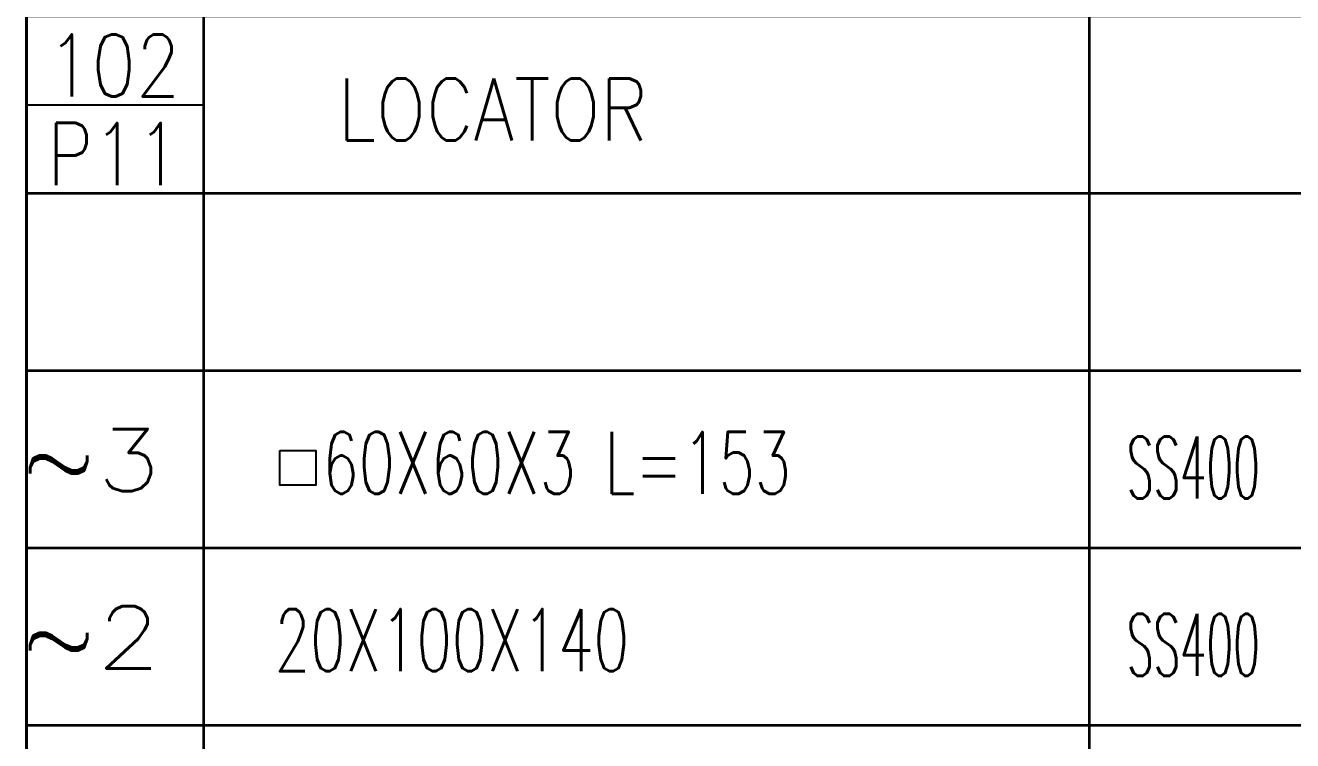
# Model space of a CAD drawing. Header units: millimetres. Extents: x 1333 to 104182, y -62616 to -5704.
# Drawn here: x 51254 to 51325.5, y -62423.1 to -62382.8 of the extents above; entities that cross this region are included whole.
import ezdxf
from ezdxf.enums import TextEntityAlignment as Align

# ---------------------------------------------------------------- set-up
doc = ezdxf.new("R2010")
doc.units = ezdxf.units.MM
doc.header["$LTSCALE"] = 0.5
doc.layers.add('08', color=1, linetype='Continuous')
doc.layers.add('SHM_LABEL', color=40, linetype='Continuous')
doc.styles.get("Standard").update_dxf_attribs({"font": 'simplex.shx'})

# ---------------------------------------------------------------- blocks, each defined once
blk = doc.blocks.new('D')
at = {"color": 7, "lineweight": 35, "ltscale": 0.25}
for p, q in [((54076.08, -14049.04), (54076.08, -14069.04)), ((54096.08, -14049.04), (54096.08, -14069.04)), ((54196.08, -14049.04), (54196.08, -14069.04))]:
    blk.add_line(p, q, dxfattribs=at)
at = {"color": 7, "lineweight": 35}
for p, q in [((54356.08, -14049.04), (54076.08, -14049.04)), ((54356.08, -14069.04), (54076.08, -14069.04))]:
    blk.add_line(p, q, dxfattribs=at)
blk = doc.blocks.new('arwear')
at = {"layer": '08', "color": 3, "xscale": 0.5, "yscale": 0.5, "zscale": 0.5}
for p in [(26347.04, -5542.506), (26347.04, -5552.506), (26347.04, -5562.506), (26347.04, -5572.506), (26347.04, -5582.506)]:
    blk.add_blockref('D', p, dxfattribs=at)
blk = doc.blocks.new('999')
at = {"color": 7, "lineweight": 35, "ltscale": 0.25}
for p, q in [((75474.98, -11241.12), (75474.98, -11271.12)), ((75474.98, -11241.12), (75474.98, -11271.12)), ((75504.98, -11241.12), (75504.98, -11271.12)), ((75504.98, -11241.12), (75504.98, -11271.12)), ((75654.98, -11241.12), (75654.98, -11271.12)), ((75654.98, -11241.12), (75654.98, -11271.12)), ((75474.98, -11271.12), (75474.98, -11301.12)), ((75474.98, -11271.12), (75474.98, -11301.12)), ((75504.98, -11271.12), (75504.98, -11301.12)), ((75504.98, -11271.12), (75504.98, -11301.12)), ((75654.98, -11271.12), (75654.98, -11301.12)), ((75654.98, -11271.12), (75654.98, -11301.12)), ((75474.98, -11301.12), (75474.98, -11331.12)), ((75474.98, -11301.12), (75474.98, -11331.12)), ((75504.98, -11301.12), (75504.98, -11331.12)), ((75504.98, -11301.12), (75504.98, -11331.12)), ((75654.98, -11301.12), (75654.98, -11391.12)), ((75654.98, -11301.12), (75654.98, -11331.12)), ((75654.98, -11301.12), (75654.98, -11331.12)), ((75474.98, -11331.12), (75474.98, -11391.12)), ((75504.98, -11331.12), (75504.98, -11391.12))]:
    blk.add_line(p, q, dxfattribs=at)
at = {"color": 7, "lineweight": 35}
for p, q in [((75894.98, -11271.12), (75474.98, -11271.12)), ((75894.98, -11301.12), (75474.98, -11301.12)), ((75894.98, -11331.12), (75474.98, -11331.12)), ((75894.98, -11361.12), (75474.98, -11361.12))]:
    blk.add_line(p, q, dxfattribs=at)

msp = doc.modelspace()

# ---------------------------------------------------------------- linework, layer by layer
at = {"layer": 'SHM_LABEL', "color": 7}
msp.add_line((51254.012, -62387.279), (51264.012, -62387.279), dxfattribs=at)
at = {"layer": 'SHM_LABEL'}
msp.add_lwpolyline([(51268.372, -62406.762), (51270.414, -62406.762), (51270.414, -62408.726), (51268.372, -62408.726)], close=True, dxfattribs=at)

# ---------------------------------------------------------------- block references
at = {"layer": '08', "color": 55, "xscale": 0.3333333333430346, "yscale": 0.3333333333357587, "zscale": 0.3333333333333333}
msp.add_blockref('999', (26095.741, -58635.239), dxfattribs=at)
at = {"layer": '08', "color": 3}
msp.add_blockref('arwear', (-2131.013, -49815.251), dxfattribs=at)

# ---------------------------------------------------------------- texts
at = {"layer": 'SHM_LABEL'}
for s, width, p, p2 in [('102', 0.9, (51255.253, -62386.794), (51262.753, -62386.794)), ('LOCATOR', 0.772059, (51271.644, -62389.279), (51289.144, -62389.279)), ('P11', 1.071429, (51255.253, -62391.794), (51262.753, -62391.794)), ('60X60X3 L=153', 0.629694, (51270.786, -62409.22), (51297.234, -62409.22)), ('SS400', 0.478723, (51316.19, -62409.484), (51323.69, -62409.484)), ('20X100X140', 0.645161, (51268.088, -62419.22), (51288.088, -62419.22)), ('SS400', 0.478723, (51316.19, -62419.484), (51323.69, -62419.484))]:
    msp.add_text(s, height=3.5, dxfattribs=dict(at, width=width)).set_placement(p, p2, align=Align.FIT)
at = {"layer": 'SHM_LABEL', "width": 1.196177}
for s, p in [('~3', (51257.686, -62409.06)), ('~2', (51257.686, -62419.06))]:
    msp.add_text(s, height=3.5, dxfattribs=at).set_placement(p, align=Align.CENTER)

doc.saveas('drawing.dxf')
